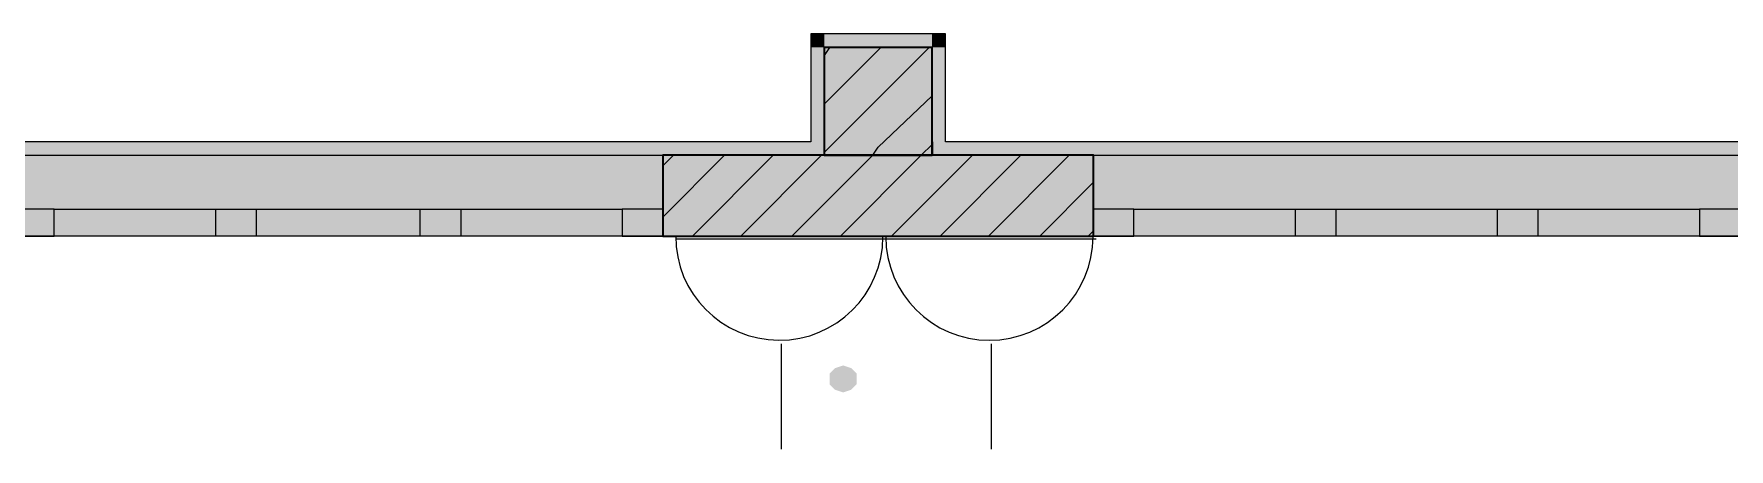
# Model space of a CAD drawing. Header units: inches. Extents: x 4990 to 45771, y 36968 to 49368.
# Drawn here: x 37949 to 41092, y 47628 to 48397 of the extents above; entities that cross this region are included whole.
import ezdxf

# ---------------------------------------------------------------- set-up
doc = ezdxf.new("R2010")
doc.units = ezdxf.units.IN
doc.header["$MEASUREMENT"] = 0
doc.layers.add('PDF_PDF_Socket', color=1, linetype='Continuous')
doc.layers.add('PDF_PDF_Structural - Bearing', color=7, linetype='Continuous', true_color=0xfd8379)

msp = doc.modelspace()

# ---------------------------------------------------------------- hatches: boundary and pattern name
at = {"layer": 'PDF_PDF_Socket', "transparency": 33554559}
msp.add_hatch(color=256, dxfattribs=at).paths.add_polyline_path([(39449.4, 47782.4), (39434.4, 47777.4), (39424.4, 47767.4), (39424.4, 47747.4), (39434.4, 47737.4), (39449.4, 47732.4), (39464.4, 47737.4), (39474.4, 47747.4), (39474.4, 47767.4), (39464.4, 47777.4)])

# ---------------------------------------------------------------- linework, layer by layer
at = {"layer": 'PDF_PDF_Socket', "lineweight": 25}
for points in [[(39139.8, 48017), (39918.8, 48017)], [(39334.5, 47822.3), (39334.5, 47627.6)], [(39724, 47822.3), (39724, 47627.6)]]:
    msp.add_lwpolyline(points, dxfattribs=at)
for centre, start, end in [((39331.1, 48021.4), 179.7309, 359.7308), ((39720.6, 48021.4), 180, 360)]:
    msp.add_arc(centre, 192.2, start, end, dxfattribs=at)
at = {"layer": 'PDF_PDF_Structural - Bearing', "color": 251, "lineweight": 20, "true_color": 0x696969}
for points in [[(41391.8, 48196.8), (39639.1, 48196.8), (39639.1, 48396.5), (39614.2, 48396.5), (39389.5, 48396.5), (39389.5, 48371.6), (39389.5, 48196.8), (37636.8, 48196.8), (37636.8, 48396.5), (37611.9, 48396.5), (37387.2, 48396.5), (37387.2, 48371.6), (37387.2, 48196.8), (35334.9, 48196.8), (35334.9, 48371.6), (35334.9, 48396.5), (35085.3, 48396.5), (35085.3, 48371.6), (35085.3, 48196.8), (34835.6, 48196.8), (34835.6, 48171.8), (35085.3, 48171.8)], [(37412.1, 48171.8), (37412.1, 48371.6), (37611.9, 48371.6), (37611.9, 48196.8), (37611.9, 48171.8), (39389.5, 48171.8), (39414.4, 48171.8), (39414.4, 48371.6), (39614.2, 48371.6), (39614.2, 48196.8)], [(39614.2, 48171.8), (41391.8, 48171.8)]]:
    msp.add_lwpolyline(points, dxfattribs=at)
at = {"layer": 'PDF_PDF_Structural - Bearing', "lineweight": 9}
for points in [[(39609.2, 48371.6), (39414.4, 48176.8)], [(39519.3, 48371.6), (39414.4, 48266.7)], [(39424.4, 48371.6), (39414.4, 48356.6)], [(39354.5, 48022), (39504.3, 48171.8), (39514.3, 48186.8), (39614.2, 48281.7)], [(39444.4, 48022), (39594.2, 48171.8), (39614.2, 48191.8)], [(39114.8, 48057), (39229.7, 48171.8)], [(39114.8, 48151.9), (39134.8, 48171.8)], [(39169.8, 48022), (39319.6, 48171.8)], [(39259.6, 48022), (39409.4, 48171.8)], [(39539.3, 48022), (39689.1, 48171.8)], [(39629.1, 48022), (39778.9, 48171.8)], [(39719, 48022), (39868.8, 48171.8)], [(39813.9, 48022), (39913.8, 48121.9)], [(39903.8, 48022), (39913.8, 48032)]]:
    msp.add_lwpolyline(points, dxfattribs=at)
at = {"layer": 'PDF_PDF_Structural - Bearing', "color": 7, "lineweight": 35}
for points in [[(39614.2, 48196.8), (39614.2, 48171.8), (39614.2, 48196.8), (39614.2, 48371.6), (39414.4, 48371.6), (39414.4, 48171.8), (39614.2, 48171.8)], [(39164.8, 48171.8), (39114.8, 48171.8), (39114.8, 48072), (39114.8, 48022), (39913.8, 48022), (39913.8, 48072), (39913.8, 48171.8), (39863.8, 48171.8)], [(39913.8, 48171.8), (39114.8, 48171.8)]]:
    msp.add_lwpolyline(points, dxfattribs=at)
at = {"layer": 'PDF_PDF_Structural - Bearing', "color": 7, "lineweight": 13}
for points in [[(38286, 48022), (37986.4, 48022), (37986.4, 48072), (37911.5, 48072), (37911.5, 48171.8), (39114.8, 48171.8), (39114.8, 48072), (39039.9, 48072), (39039.9, 48022), (39114.8, 48022), (39114.8, 48072), (39114.8, 48022), (37911.5, 48022), (37986.4, 48022)], [(39114.8, 48171.8), (39164.8, 48171.8)], [(39913.8, 48171.8), (39863.8, 48171.8)], [(40288.3, 48022), (39988.7, 48022), (39988.7, 48072), (39913.8, 48072), (39913.8, 48171.8), (41112.1, 48171.8), (41112.1, 48072), (41037.2, 48072), (41037.2, 48022), (41112.1, 48022), (41112.1, 48072), (41112.1, 48022), (39913.8, 48022), (39988.7, 48022)], [(37986.4, 48072), (38286, 48072)], [(38360.9, 48072), (38665.4, 48072)], [(38740.3, 48072), (39039.9, 48072)], [(39913.8, 48022), (39913.8, 48072), (39913.8, 48022)], [(39988.7, 48072), (40288.3, 48072)], [(40363.2, 48072), (40662.7, 48072)], [(40737.6, 48072), (41037.2, 48072)], [(38665.4, 48022), (38360.9, 48022)], [(39039.9, 48022), (38740.3, 48022)], [(40662.7, 48022), (40363.2, 48022)], [(41037.2, 48022), (40737.6, 48022)]]:
    msp.add_lwpolyline(points, dxfattribs=at)
for points in [[(38335.9, 48022), (38286, 48022), (38286, 48072), (38335.9, 48072), (38360.9, 48072), (38360.9, 48022)], [(38690.4, 48022), (38665.4, 48022), (38665.4, 48072), (38690.4, 48072), (38740.3, 48072), (38740.3, 48022)], [(40338.2, 48022), (40288.3, 48022), (40288.3, 48072), (40338.2, 48072), (40363.2, 48072), (40363.2, 48022)], [(40687.7, 48022), (40662.7, 48022), (40662.7, 48072), (40687.7, 48072), (40737.6, 48072), (40737.6, 48022)]]:
    msp.add_lwpolyline(points, close=True, dxfattribs=at)
at = {"layer": 'PDF_PDF_Structural - Bearing', "color": 7, "true_color": 0xffffff, "transparency": 33554559}
for points in [[(39389.5, 48396.5), (39414.4, 48396.5), (39414.4, 48371.6)], [(39389.5, 48371.6), (39389.5, 48396.5), (39414.4, 48371.6)], [(39614.2, 48396.5), (39414.4, 48396.5), (39614.2, 48371.6)], [(39414.4, 48396.5), (39614.2, 48371.6), (39414.4, 48371.6)], [(39614.2, 48371.6), (39639.1, 48396.5), (39639.1, 48371.6)], [(39614.2, 48396.5), (39639.1, 48396.5), (39614.2, 48371.6)], [(39389.5, 48371.6), (39389.5, 48171.8), (39414.4, 48371.6)], [(39389.5, 48171.8), (39414.4, 48371.6), (39414.4, 48171.8)], [(39414.4, 48371.6), (39414.4, 48171.8), (39614.2, 48371.6)], [(39414.4, 48171.8), (39614.2, 48371.6), (39614.2, 48196.8)], [(39614.2, 48371.6), (39614.2, 48196.8), (39639.1, 48371.6)], [(39614.2, 48196.8), (39639.1, 48371.6), (39639.1, 48196.8)], [(39389.5, 48196.8), (37611.9, 48196.8), (39389.5, 48171.8)], [(37611.9, 48196.8), (39389.5, 48171.8), (37611.9, 48171.8)], [(39614.2, 48196.8), (39614.2, 48171.8), (39414.4, 48171.8)], [(39614.2, 48171.8), (41391.8, 48171.8), (39614.2, 48196.8)], [(41391.8, 48171.8), (39614.2, 48196.8), (41391.8, 48196.8)], [(39114.8, 48171.8), (37911.5, 48171.8), (39114.8, 48022)], [(37911.5, 48171.8), (39114.8, 48022), (37911.5, 48022)], [(39114.8, 48171.8), (39114.8, 48022), (39913.8, 48171.8)], [(39114.8, 48022), (39913.8, 48171.8), (39913.8, 48022)], [(41112.1, 48171.8), (39913.8, 48171.8), (41112.1, 48022)], [(39913.8, 48171.8), (41112.1, 48022), (39913.8, 48022)], [(37911.5, 48072), (37986.4, 48072), (37911.5, 48022)], [(37986.4, 48072), (37911.5, 48022), (37986.4, 48022)], [(37986.4, 48072), (38286, 48072), (37986.4, 48022)], [(38286, 48072), (37986.4, 48022), (38286, 48022)], [(38335.9, 48022), (38286, 48022), (38335.9, 48072)], [(38286, 48022), (38335.9, 48072), (38286, 48072)], [(38335.9, 48072), (38360.9, 48072), (38335.9, 48022)], [(38360.9, 48072), (38335.9, 48022), (38360.9, 48022)], [(38360.9, 48072), (38665.4, 48072), (38360.9, 48022)], [(38665.4, 48072), (38360.9, 48022), (38665.4, 48022)], [(38690.4, 48022), (38665.4, 48022), (38690.4, 48072)], [(38665.4, 48022), (38690.4, 48072), (38665.4, 48072)], [(38690.4, 48072), (38740.3, 48072), (38690.4, 48022)], [(38740.3, 48072), (38690.4, 48022), (38740.3, 48022)], [(38740.3, 48072), (39039.9, 48072), (38740.3, 48022)], [(39039.9, 48072), (38740.3, 48022), (39039.9, 48022)], [(39114.8, 48022), (39039.9, 48022), (39114.8, 48072)], [(39039.9, 48022), (39114.8, 48072), (39039.9, 48072)], [(39913.8, 48072), (39988.7, 48072), (39913.8, 48022)], [(39988.7, 48072), (39913.8, 48022), (39988.7, 48022)], [(39988.7, 48072), (40288.3, 48072), (39988.7, 48022)], [(40288.3, 48072), (39988.7, 48022), (40288.3, 48022)], [(40338.2, 48022), (40288.3, 48022), (40338.2, 48072)], [(40288.3, 48022), (40338.2, 48072), (40288.3, 48072)], [(40338.2, 48072), (40363.2, 48072), (40338.2, 48022)], [(40363.2, 48072), (40338.2, 48022), (40363.2, 48022)], [(40363.2, 48072), (40662.7, 48072), (40363.2, 48022)], [(40662.7, 48072), (40363.2, 48022), (40662.7, 48022)], [(40687.7, 48022), (40662.7, 48022), (40687.7, 48072)], [(40662.7, 48022), (40687.7, 48072), (40662.7, 48072)], [(40687.7, 48072), (40737.6, 48072), (40687.7, 48022)], [(40737.6, 48072), (40687.7, 48022), (40737.6, 48022)], [(40737.6, 48072), (41037.2, 48072), (40737.6, 48022)], [(41037.2, 48072), (40737.6, 48022), (41037.2, 48022)], [(41112.1, 48022), (41037.2, 48022), (41112.1, 48072)], [(41037.2, 48022), (41112.1, 48072), (41037.2, 48072)]]:
    msp.add_solid(points, dxfattribs=at)

doc.saveas('drawing.dxf')
